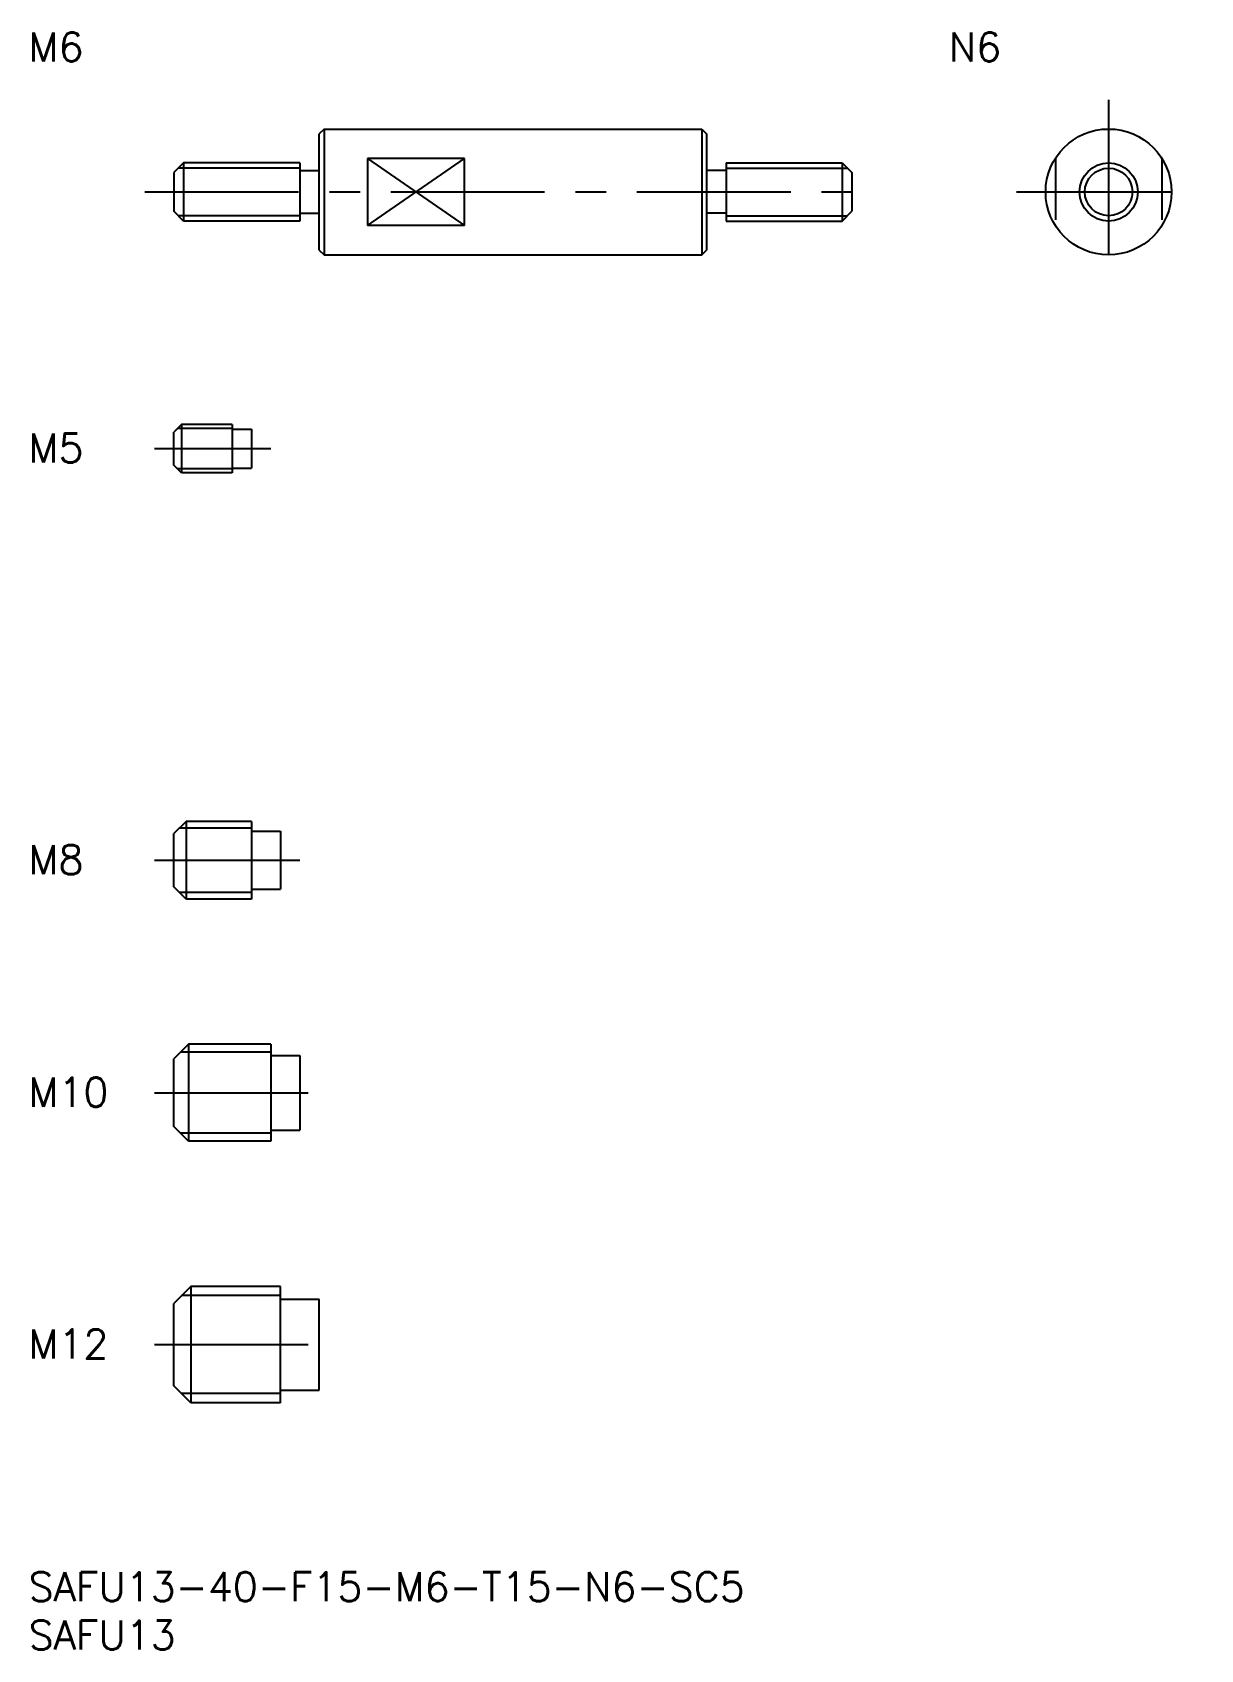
# Model space of a CAD drawing. Extents: x 0 to 121, y -8 to 159.
import ezdxf

# ---------------------------------------------------------------- set-up
doc = ezdxf.new("R2010")
doc.units = 0
doc.header["$LTSCALE"] = 0.5
doc.linetypes.add('CENTER', pattern=[50.8, 31.75, -6.35, 6.35, -6.35])
doc.linetypes.add('DASHED', pattern=[19.05, 12.7, -6.35])
for name, color, linetype in [('MSM_CENTER', 1, 'CENTER'), ('MSM_CONTINUOUS', 7, 'CONTINUOUS'), ('MSM_DASHED', 4, 'DASHED'), ('MSM_NARROW', 5, 'CONTINUOUS'), ('MSM_PART_NUMBER', 7, 'CONTINUOUS')]:
    doc.layers.add(name, color=color, linetype=linetype)
doc.styles.get("Standard").update_dxf_attribs({"font": 'txt.shx', "height": 1, "bigfont": 'bigfont.shx'})

# ---------------------------------------------------------------- blocks, each defined once
blk = doc.blocks.new('*U14')
at = {"layer": 'MSM_PART_NUMBER'}
blk.add_text('SAFU13-40-F15-M6-T15-N6-SC5', height=3, dxfattribs=at).set_placement((0, -3))
blk = doc.blocks.new('*U15')
at = {"layer": 'MSM_PART_NUMBER'}
blk.add_text('SAFU13', height=3, dxfattribs=at).set_placement((0, -8))
blk = doc.blocks.new('*U16')
at = {"layer": 'MSM_PART_NUMBER'}
blk.add_text('M12', height=3, dxfattribs=at).set_placement((0, 22.06))
blk = doc.blocks.new('*U17')
at = {"layer": 'MSM_PART_NUMBER'}
blk.add_text('M10', height=3, dxfattribs=at).set_placement((0, 48.06))
blk = doc.blocks.new('*U18')
at = {"layer": 'MSM_PART_NUMBER'}
blk.add_text('M8', height=3, dxfattribs=at).set_placement((0, 72.06))
blk = doc.blocks.new('*U19')
at = {"layer": 'MSM_PART_NUMBER'}
blk.add_text('M6', height=3, dxfattribs=at).set_placement((0, 155.98))
blk = doc.blocks.new('*U20')
at = {"layer": 'MSM_PART_NUMBER'}
blk.add_text('M5', height=3, dxfattribs=at).set_placement((0, 114.56))
blk = doc.blocks.new('*U21')
at = {"layer": 'MSM_PART_NUMBER'}
blk.add_text('N6', height=3, dxfattribs=at).set_placement((95, 155.98))

msp = doc.modelspace()

# ---------------------------------------------------------------- linework, layer by layer
at = {"layer": 'MSM_CENTER'}
for p, q in [((111.5, 152), (111.5, 133)), ((12, 142.5), (88, 142.5)), ((102, 142.5), (121, 142.5)), ((13, 116), (25, 116)), ((13, 73.5), (28, 73.5)), ((13, 49.5), (30, 49.5)), ((13, 23.5), (32, 23.5))]:
    msp.add_line(p, q, dxfattribs=at)
at = {"layer": 'MSM_CONTINUOUS'}
for p, q in [((30.5, 149), (30, 148.5)), ((30.5, 149), (69.5, 149)), ((30.5, 149), (30.5, 136)), ((69.5, 149), (69.5, 136)), ((69.5, 149), (70, 148.5)), ((30, 136.5), (30, 148.5)), ((70, 148.5), (70, 136.5)), ((16, 145.5), (15, 144.5)), ((28, 145.5), (16, 145.5)), ((16, 145.5), (16, 139.5)), ((28, 145.5), (28, 139.5)), ((45, 145.96), (35, 145.96)), ((35, 145.96), (35, 139.04)), ((45, 139.04), (45, 145.96)), ((72, 145.5), (84, 145.5)), ((72, 145.5), (72, 139.5)), ((84, 145.5), (85, 144.5)), ((84, 145.5), (84, 139.5)), ((15, 144.5), (15, 140.5)), ((28, 144.7), (30, 144.7)), ((72, 144.7), (70, 144.7)), ((85, 144.5), (85, 140.5)), ((16, 139.5), (15, 140.5)), ((28, 140.3), (30, 140.3)), ((72, 140.3), (70, 140.3)), ((84, 139.5), (85, 140.5)), ((28, 139.5), (16, 139.5)), ((45, 139.04), (35, 139.04)), ((72, 139.5), (84, 139.5)), ((30, 136.5), (30.5, 136)), ((30.5, 136), (69.5, 136)), ((69.5, 136), (70, 136.5)), ((15.8, 118.5), (15, 117.7)), ((15, 114.3), (15, 117.7)), ((21, 118.5), (15.8, 118.5)), ((15.8, 118.5), (15.8, 113.5)), ((21, 118.5), (21, 113.5)), ((21, 118), (23, 118)), ((23, 118), (23, 114)), ((15.8, 113.5), (15, 114.3)), ((21, 114), (23, 114)), ((21, 113.5), (15.8, 113.5)), ((16.25, 77.5), (15, 76.25)), ((23, 77.5), (16.25, 77.5)), ((16.25, 77.5), (16.25, 69.5)), ((23, 77.5), (23, 69.5)), ((15, 70.75), (15, 76.25)), ((23, 76.5), (26, 76.5)), ((26, 76.5), (26, 70.5)), ((16.25, 69.5), (15, 70.75)), ((23, 70.5), (26, 70.5)), ((23, 69.5), (16.25, 69.5)), ((16.5, 54.5), (15, 53)), ((25, 54.5), (16.5, 54.5)), ((16.5, 54.5), (16.5, 44.5)), ((25, 54.5), (25, 44.5)), ((15, 46), (15, 53)), ((25, 53.35), (28, 53.35)), ((28, 53.35), (28, 45.65)), ((16.5, 44.5), (15, 46)), ((25, 45.65), (28, 45.65)), ((25, 44.5), (16.5, 44.5)), ((16.75, 29.5), (15, 27.75)), ((26, 29.5), (16.75, 29.5)), ((16.75, 29.5), (16.75, 17.5)), ((26, 17.5), (26, 29.5)), ((15, 19.25), (15, 27.75)), ((26, 28.2), (30, 28.2)), ((30, 18.8), (30, 28.2)), ((16.75, 17.5), (15, 19.25)), ((26, 18.8), (30, 18.8)), ((26, 17.5), (16.75, 17.5))]:
    msp.add_line(p, q, dxfattribs=at)
for radius in [6.5, 3]:
    msp.add_circle((111.5, 142.5), radius, dxfattribs=at)
at = {"layer": 'MSM_DASHED'}
for p, q in [((106, 145.96), (106, 139.04)), ((117, 145.96), (117, 139.04))]:
    msp.add_line(p, q, dxfattribs=at)
at = {"layer": 'MSM_NARROW'}
for p, q in [((35, 139.04), (45, 145.96)), ((35, 145.96), (45, 139.04)), ((28, 144.96), (15.46, 144.96)), ((72, 144.96), (84.54, 144.96)), ((28, 140.04), (15.46, 140.04)), ((72, 140.04), (84.54, 140.04)), ((21, 118.07), (15.37, 118.07)), ((21, 113.93), (15.37, 113.93)), ((23, 76.82), (15.57, 76.82)), ((23, 70.18), (15.57, 70.18)), ((25, 53.69), (15.69, 53.69)), ((25, 45.31), (15.69, 45.31)), ((26, 28.55), (15.8, 28.55)), ((26, 18.45), (15.8, 18.45))]:
    msp.add_line(p, q, dxfattribs=at)
msp.add_circle((111.5, 142.5), 2.46, dxfattribs=at)

# ---------------------------------------------------------------- block references
at = {"layer": 'MSM_CONTINUOUS'}
for name in ['*U19', '*U21', '*U20', '*U18', '*U17', '*U16', '*U14', '*U15']:
    msp.add_blockref(name, (0, 0), dxfattribs=at)

doc.saveas('drawing.dxf')
